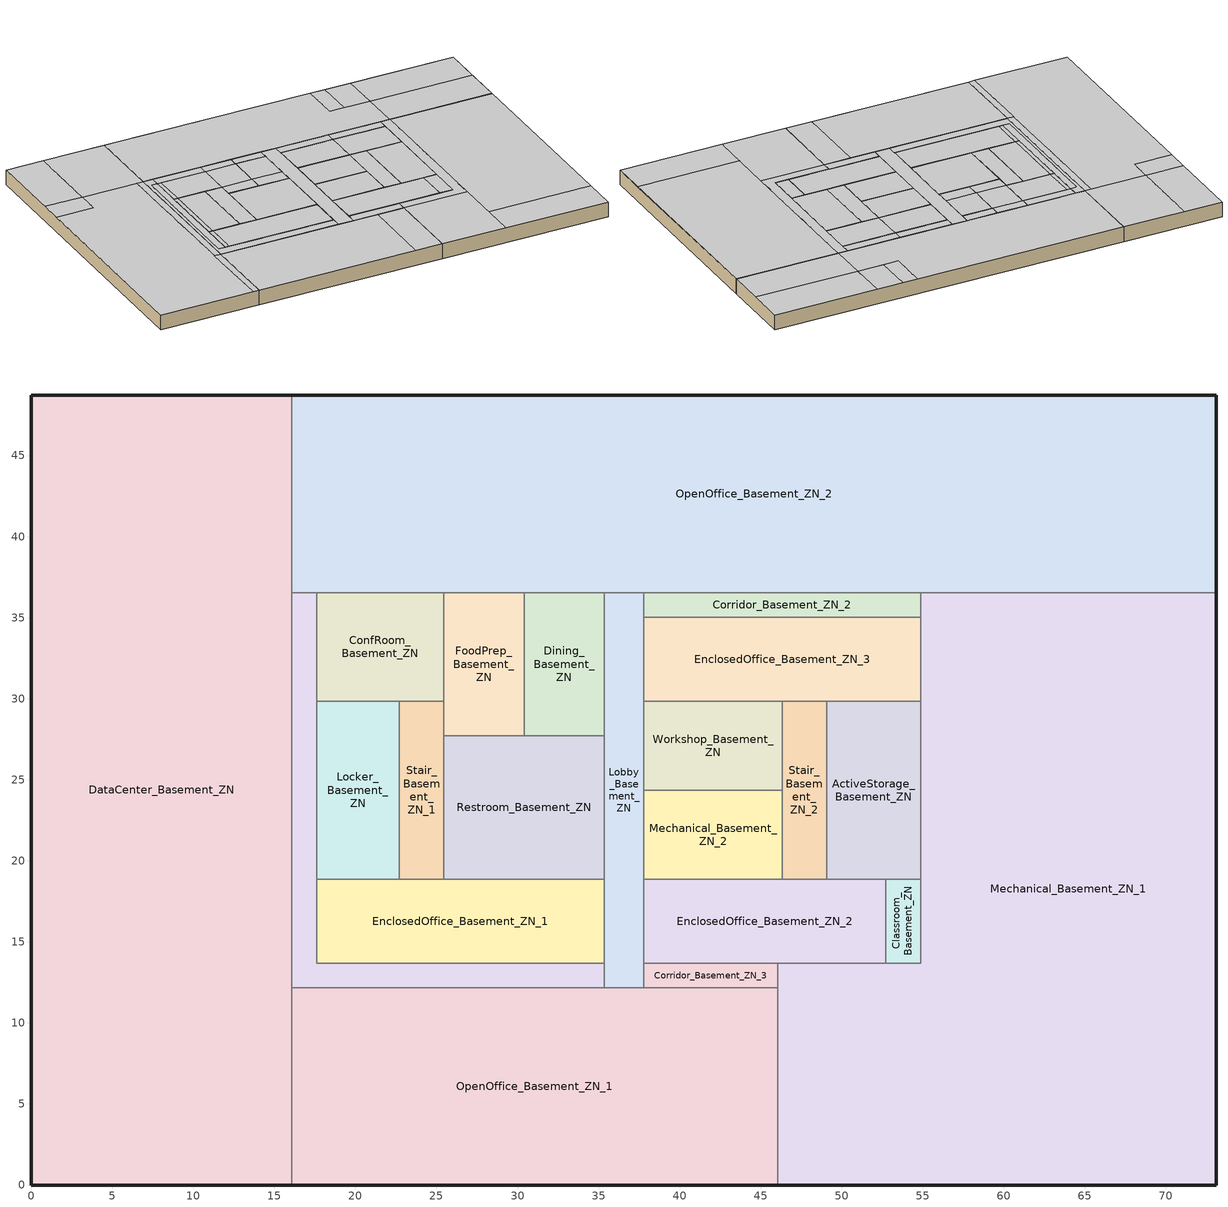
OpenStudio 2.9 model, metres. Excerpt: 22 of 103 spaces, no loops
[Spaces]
OpenOffice_Basement_ZN_1
 floor ground (Basement Floor construction): 46.04,12.16 46.04,0 16.08,0 16.08,12.16 z-2.44
 wall ground (Basement Wall construction): 16.08,0 46.04,0 z-2.44:0
 wall to DataCenter_Basement_ZN: 16.08,12.16 16.08,0 z-2.44:0
 wall to Corridor_Basement_ZN_1: 35.36,12.16 16.08,12.16 z-2.44:0
 wall to Mechanical_Basement_ZN_1: 46.04,0 46.04,12.16 z-2.44:0
 wall to Corridor_Basement_ZN_3: 46.04,12.16 37.8,12.16 z-2.44:0
 wall to Lobby_Basement_ZN: 37.8,12.16 35.36,12.16 z-2.44:0
 ceiling to Atrium_Bot_ZN: 46.04,0 46.04,12.16 41.76,12.16 41.76,0 z0
 ceiling to Lobby_Bot_ZN_1: 41.76,0 41.76,12.16 16.08,12.16 16.08,0 z0
Corridor_Basement_ZN_1
 floor ground (Basement Floor construction): 17.6,36.55 17.6,13.69 35.36,13.69 35.36,12.16 16.08,12.16 16.08,36.55 z-2.44
 wall to OpenOffice_Basement_ZN_2: 17.6,36.55 16.08,36.55 z-2.44:0
 wall to DataCenter_Basement_ZN: 16.08,36.55 16.08,12.16 z-2.44:0
 wall to Lobby_Basement_ZN: 35.36,12.16 35.36,13.69 z-2.44:0
 wall to EnclosedOffice_Basement_ZN_1: 35.36,13.69 17.6,13.69 17.6,18.87 z-2.44:0
 wall to Locker_Basement_ZN: 17.6,18.87 17.6,29.84 z-2.44:0
 wall to ConfRoom_Basement_ZN: 17.6,29.84 17.6,36.55 z-2.44:0
 ceiling to Datacenter_Bot_ZN: 17.6,13.69 17.6,35.02 16.58,35.02 16.58,13.69 z0
 ceiling to Corridor_Bot_ZN_1: 35.36,12.16 35.36,13.69 16.58,13.69 16.58,35.02 17.6,35.02 17.6,36.55 16.08,36.55 16.08,12.16 z0
EnclosedOffice_Basement_ZN_1
 floor ground (Basement Floor construction): 35.36,18.87 35.36,13.69 17.6,13.69 17.6,18.87 z-2.44
 wall to Lobby_Basement_ZN: 35.36,13.69 35.36,18.87 z-2.44:0
 wall to Restroom_Basement_ZN: 35.36,18.87 25.45,18.87 z-2.44:0
 wall to Stair_Basement_ZN_1: 25.45,18.87 22.71,18.87 z-2.44:0
 wall to Locker_Basement_ZN: 22.71,18.87 17.6,18.87 z-2.44:0
 ceiling to Datacenter_Bot_ZN: 18.29,13.69 18.29,18.87 17.6,18.87 17.6,13.69 z0
 ceiling to EnclosedOffice_Bot_ZN_1: 35.36,13.69 35.36,18.87 18.29,18.87 18.29,13.69 z0
Locker_Basement_ZN
 floor ground (Basement Floor construction): 22.71,29.84 22.71,18.87 17.6,18.87 17.6,29.84 z-2.44
 wall to Stair_Basement_ZN_1: 22.71,18.87 22.71,29.84 z-2.44:0
 wall to ConfRoom_Basement_ZN: 22.71,29.84 17.6,29.84 z-2.44:0
 ceiling to Mechanical_Bot_ZN_1: 22.71,18.87 22.71,29.84 18.29,29.84 18.29,18.87 z0
 ceiling to Datacenter_Bot_ZN: 18.29,18.87 18.29,29.84 17.6,29.84 17.6,18.87 z0
ConfRoom_Basement_ZN
 floor ground (Basement Floor construction): 25.45,36.55 25.45,29.84 17.6,29.84 17.6,36.55 z-2.44
 wall to OpenOffice_Basement_ZN_2: 25.45,36.55 17.6,36.55 z-2.44:0
 wall to FoodPrep_Basement_ZN: 25.45,29.84 25.45,36.55 z-2.44:0
 wall to Stair_Basement_ZN_1: 22.71,29.84 25.45,29.84 z-2.44:0
 ceiling to Corridor_Bot_ZN_1: 25.45,35.02 25.45,35.07 18.29,35.07 18.29,35.02 z0; 18.29,35.02 18.29,35.07 25.45,35.07 25.45,36.55 17.6,36.55 17.6,35.02 z0
 ceiling to EnclosedOffice_Bot_ZN_3: 25.45,29.84 25.45,35.02 18.29,35.02 18.29,29.84 z0
 ceiling to Datacenter_Bot_ZN: 18.29,29.84 18.29,35.02 17.6,35.02 17.6,29.84 z0
Stair_Basement_ZN_1
 floor ground (Basement Floor construction): 25.45,29.84 25.45,18.87 22.71,18.87 22.71,29.84 z-2.44
 wall to FoodPrep_Basement_ZN: 25.45,27.71 25.45,29.84 z-2.44:0
 wall to Restroom_Basement_ZN: 25.45,18.87 25.45,27.71 z-2.44:0
 ceiling to Stair_Bot_ZN_1: 25.45,18.87 25.45,29.84 22.71,29.84 22.71,18.87 z0
Restroom_Basement_ZN
 floor ground (Basement Floor construction): 35.36,27.71 35.36,18.87 25.45,18.87 25.45,27.71 z-2.44
 wall to FoodPrep_Basement_ZN: 30.4,27.71 25.45,27.71 z-2.44:0
 wall to Lobby_Basement_ZN: 35.36,18.87 35.36,27.71 z-2.44:0
 wall to Dining_Basement_ZN: 35.36,27.71 30.4,27.71 z-2.44:0
 ceiling to Restroom_Bot_ZN: 35.36,18.87 35.36,27.71 25.45,27.71 25.45,18.87 z0
FoodPrep_Basement_ZN
 floor ground (Basement Floor construction): 30.4,36.55 30.4,27.71 25.45,27.71 25.45,36.55 z-2.44
 wall to OpenOffice_Basement_ZN_2: 30.4,36.55 25.45,36.55 z-2.44:0
 wall to Dining_Basement_ZN: 30.4,27.71 30.4,36.55 z-2.44:0
 ceiling to EnclosedOffice_Bot_ZN_3: 30.4,29.84 30.4,35.02 25.45,35.02 25.45,29.84 z0
 ceiling to Corridor_Bot_ZN_1: 30.4,35.07 30.4,36.55 25.45,36.55 25.45,35.07 z0; 30.4,35.02 30.4,35.07 25.45,35.07 25.45,35.02 z0
 ceiling to Restroom_Bot_ZN: 30.4,27.71 30.4,29.84 25.45,29.84 25.45,27.71 z0
Dining_Basement_ZN
 floor ground (Basement Floor construction): 35.36,36.55 35.36,27.71 30.4,27.71 30.4,36.55 z-2.44
 wall to Lobby_Basement_ZN: 35.36,27.71 35.36,36.55 z-2.44:0
 wall to OpenOffice_Basement_ZN_2: 35.36,36.55 30.4,36.55 z-2.44:0
 ceiling to Corridor_Bot_ZN_1: 35.36,35.07 35.36,36.55 30.4,36.55 30.4,35.07 z0; 35.36,35.02 35.36,35.07 30.4,35.07 30.4,35.02 z0
 ceiling to Restroom_Bot_ZN: 35.36,27.71 35.36,29.84 30.4,29.84 30.4,27.71 z0
 ceiling to EnclosedOffice_Bot_ZN_3: 35.36,29.84 35.36,35.02 30.4,35.02 30.4,29.84 z0
Lobby_Basement_ZN
 floor ground (Basement Floor construction): 37.8,36.55 37.8,12.16 35.36,12.16 35.36,36.55 z-2.44
 wall to Corridor_Basement_ZN_2: 37.8,35.02 37.8,36.55 z-2.44:0
 wall to OpenOffice_Basement_ZN_2: 37.8,36.55 35.36,36.55 z-2.44:0
 wall to EnclosedOffice_Basement_ZN_3: 37.8,29.84 37.8,35.02 z-2.44:0
 wall to Mechanical_Basement_ZN_2: 37.8,18.87 37.8,24.35 z-2.44:0
 wall to Corridor_Basement_ZN_3: 37.8,12.16 37.8,13.69 z-2.44:0
 wall to EnclosedOffice_Basement_ZN_2: 37.8,13.69 37.8,18.87 z-2.44:0
 wall to Workshop_Basement_ZN: 37.8,24.35 37.8,29.84 z-2.44:0
 ceiling to Lobby_Bot_ZN_2: 37.8,12.16 37.8,36.55 35.36,36.55 35.36,12.16 z0
Corridor_Basement_ZN_3
 floor ground (Basement Floor construction): 46.04,13.69 46.04,12.16 37.8,12.16 37.8,13.69 z-2.44
 wall to Mechanical_Basement_ZN_1: 46.04,12.16 46.04,13.69 z-2.44:0
 wall to EnclosedOffice_Basement_ZN_2: 46.04,13.69 37.8,13.69 z-2.44:0
 ceiling to Corridor_Bot_ZN_2: 46.04,12.16 46.04,13.69 37.8,13.69 37.8,12.16 z0
EnclosedOffice_Basement_ZN_2
 floor ground (Basement Floor construction): 52.73,18.87 52.73,13.69 37.8,13.69 37.8,18.87 z-2.44
 wall to ActiveStorage_Basement_ZN: 52.73,18.87 49.07,18.87 z-2.44:0
 wall to Classroom_Basement_ZN: 52.73,13.69 52.73,18.87 z-2.44:0
 wall to Mechanical_Basement_ZN_1: 46.04,13.69 52.73,13.69 z-2.44:0
 wall to Stair_Basement_ZN_2: 49.07,18.87 46.33,18.87 z-2.44:0
 wall to Mechanical_Basement_ZN_2: 46.33,18.87 37.8,18.87 z-2.44:0
 ceiling to EnclosedOffice_Bot_ZN_2: 52.73,13.69 52.73,18.87 37.8,18.87 37.8,13.69 z0
Mechanical_Basement_ZN_2
 floor ground (Basement Floor construction): 46.33,24.35 46.33,18.87 37.8,18.87 37.8,24.35 z-2.44
 wall to Workshop_Basement_ZN: 46.33,24.35 37.8,24.35 z-2.44:0
 wall to Stair_Basement_ZN_2: 46.33,18.87 46.33,24.35 z-2.44:0
 ceiling to Mechanical_Bot_ZN_2: 46.33,18.87 46.33,24.35 37.8,24.35 37.8,18.87 z0
Classroom_Basement_ZN
 floor ground (Basement Floor construction): 54.86,18.87 54.86,13.69 52.73,13.69 52.73,18.87 z-2.44
 wall to Mechanical_Basement_ZN_1: 52.73,13.69 54.86,13.69 54.86,18.87 z-2.44:0
 wall to ActiveStorage_Basement_ZN: 54.86,18.87 52.73,18.87 z-2.44:0
 ceiling to EnclosedOffice_Bot_ZN_2: 54.86,13.69 54.86,18.87 52.73,18.87 52.73,13.69 z0
Workshop_Basement_ZN
 floor ground (Basement Floor construction): 46.33,29.84 46.33,24.35 37.8,24.35 37.8,29.84 z-2.44
 wall to EnclosedOffice_Basement_ZN_3: 46.33,29.84 37.8,29.84 z-2.44:0
 wall to Stair_Basement_ZN_2: 46.33,24.35 46.33,29.84 z-2.44:0
 ceiling to Mechanical_Bot_ZN_2: 46.33,24.35 46.33,29.84 37.8,29.84 37.8,24.35 z0
Stair_Basement_ZN_2
 floor ground (Basement Floor construction): 49.07,29.84 49.07,18.87 46.33,18.87 46.33,29.84 z-2.44
 wall to ActiveStorage_Basement_ZN: 49.07,18.87 49.07,29.84 z-2.44:0
 wall to EnclosedOffice_Basement_ZN_3: 49.07,29.84 46.33,29.84 z-2.44:0
 ceiling to Stair_Bot_ZN_2: 49.07,18.87 49.07,29.84 46.33,29.84 46.33,18.87 z0
ActiveStorage_Basement_ZN
 floor ground (Basement Floor construction): 54.86,29.84 54.86,18.87 49.07,18.87 49.07,29.84 z-2.44
 wall to EnclosedOffice_Basement_ZN_3: 54.86,29.84 49.07,29.84 z-2.44:0
 wall to Mechanical_Basement_ZN_1: 54.86,18.87 54.86,29.84 z-2.44:0
 ceiling to ActiveStorage_Bot_ZN: 54.86,18.87 54.86,29.84 49.07,29.84 49.07,18.87 z0
EnclosedOffice_Basement_ZN_3
 floor ground (Basement Floor construction): 54.86,35.02 54.86,29.84 37.8,29.84 37.8,35.02 z-2.44
 wall to Mechanical_Basement_ZN_1: 54.86,29.84 54.86,35.02 z-2.44:0
 wall to Corridor_Basement_ZN_2: 54.86,35.02 37.8,35.02 z-2.44:0
 ceiling to Dining_Bot_ZN: 46.33,29.84 46.33,35.02 37.8,35.02 37.8,29.84 z0
 ceiling to EnclosedOffice_Bot_ZN_4: 54.86,29.84 54.86,35.02 46.33,35.02 46.33,29.84 z0
Corridor_Basement_ZN_2
 floor ground (Basement Floor construction): 54.86,36.55 54.86,35.02 37.8,35.02 37.8,36.55 z-2.44
 wall to Mechanical_Basement_ZN_1: 54.86,35.02 54.86,36.55 z-2.44:0
 wall to OpenOffice_Basement_ZN_2: 54.86,36.55 37.8,36.55 z-2.44:0
 ceiling to Corridor_Bot_ZN_2: 54.86,35.02 54.86,36.55 46.33,36.55 46.33,35.02 z0
 ceiling to Dining_Bot_ZN: 46.33,35.02 46.33,36.55 37.8,36.55 37.8,35.02 z0
OpenOffice_Basement_ZN_2
 floor ground (Basement Floor construction): 73.11,48.74 73.11,36.55 16.08,36.55 16.08,48.74 z-2.44
 wall to DataCenter_Basement_ZN: 16.08,48.74 16.08,36.55 z-2.44:0
 wall ground (Basement Wall construction): 73.11,36.55 73.11,48.74 16.08,48.74 z-2.44:0
 wall to Mechanical_Basement_ZN_1: 54.86,36.55 73.11,36.55 z-2.44:0
 ceiling to OpenOffice_Bot_ZN_2: 73.11,36.55 73.11,42.64 56.39,42.64 56.39,36.55 z0
 ceiling to EnclosedOffice_Bot_ZN_6: 73.11,42.64 73.11,48.74 56.39,48.74 56.39,42.64 z0
 ceiling to OpenOffice_Bot_ZN_3: 56.39,36.55 56.39,42.64 49.77,42.64 49.77,48.74 16.08,48.74 16.08,36.55 z0
 ceiling to Classroom_Bot_ZN: 52.12,42.64 52.12,48.74 49.77,48.74 49.77,42.64 z0
 ceiling to ConfRoom_Bot_ZN_2: 56.39,42.64 56.39,48.74 52.12,48.74 52.12,42.64 z0
DataCenter_Basement_ZN
 floor ground (Basement Floor construction): 16.08,48.74 16.08,0 0,0 0,48.74 z-2.44
 wall ground (Basement Wall construction): 16.08,48.74 0,48.74 0,0 16.08,0 z-2.44:0
 ceiling to OpenOffice_Bot_ZN_3: 16.08,36.55 16.08,48.74 6.1,48.74 6.1,36.55 z0
 ceiling to EnclosedOffice_Bot_ZN_5: 6.1,36.55 6.1,48.74 0,48.74 0,36.55 z0
 ceiling to ConfRoom_Bot_ZN_1: 6.1,32.89 6.1,36.55 0,36.55 0,32.89 z0
 ceiling to OpenOffice_Bot_ZN_1: 15.06,0 15.06,36.55 6.1,36.55 6.1,32.89 0,32.89 0,0 z0
 ceiling to Lobby_Bot_ZN_1: 16.08,0 16.08,12.16 15.06,12.16 15.06,0 z0
 ceiling to Corridor_Bot_ZN_1: 16.08,12.16 16.08,36.55 15.06,36.55 15.06,12.16 z0
Mechanical_Basement_ZN_1
 floor ground (Basement Floor construction): 73.11,36.55 73.11,0 46.04,0 46.04,13.69 54.86,13.69 54.86,36.55 z-2.44
 wall ground (Basement Wall construction): 46.04,0 73.11,0 73.11,36.55 z-2.44:0
 ceiling to Atrium_Bot_ZN: 56.39,0 56.39,12.16 46.04,12.16 46.04,0 z0
 ceiling to OpenOffice_Bot_ZN_2: 73.11,5.49 73.11,36.55 56.39,36.55 56.39,5.49 z0
 ceiling to Lounge_Bot_ZN: 73.11,0 73.11,5.49 56.39,5.49 56.39,0 z0
 ceiling to Corridor_Bot_ZN_2: 56.39,12.16 56.39,36.55 54.86,36.55 54.86,13.69 46.04,13.69 46.04,12.16 z0
[Site]
Chicago Ohare Intl Ap_IL_USA: Latitude {deg}=41.98; Longitude {deg}=-87.92; Time Zone {hr}=-6; Elevation {m}=201; Terrain=City
[Building]
-LargeOfficeDetailed-ASHRAE 169-2006-5A created: 2020-03-26 09:34:21 -0700: North Axis {deg}=0; Default Construction Set=90.1-2013 - LargeOfficeDetailed - ASHRAE 169-2006-5A; Standards Number of Stories=13; Standards Number of Above Ground Stories=12; Standards Building Type=LargeOfficeDetailed
[ClimateZones]
Climate Zone Institution Name 1=ASHRAE; Climate Zone Document Name 1=ANSI/ASHRAE Standard 169; Climate Zone Document Year 1=2006; Climate Zone Value 1=5A
[Site:WaterMainsTemperature]
Calculation Method=Correlation; Annual Average Outdoor Air Temperature {C}=9.925; Maximum Difference In Monthly Average Outdoor Air Temperatures {deltaC}=28.7
[SizingPeriod:DesignDay] Barometric Pressure {Pa}=98934; Sky Clearness=0; Rain Indicator=0; Snow Indicator=0; Day of Month=21; Daylight Saving Time Indicator=0; Humidity Indicating Type=Wetbulb; Dry-Bulb Temperature Range Modifier Type=DefaultMultipliers
Name | Maximum Dry-Bulb Temperature {C} | Daily Dry-Bulb Temperature Range {deltaC} | Humidity Indicating Conditions at Maximum Dry-Bulb | Wind Speed {m/s} | Wind Direction {deg} | Month | Day Type | Solar Model Indicator | ASHRAE Taub | ASHRAE Taud
Chicago Ohare Intl Ap Ann Clg .4% Condns DB=>MWB | 33.3 | 10.5 | 23.7 | 5.2 | 230 | 7 | SummerDesignDay | ASHRAETau | 0.455 | 2.05
Chicago Ohare Intl Ap Ann Htg 99.6% Condns DB | -20 | 0 | -20 | 4.9 | 270 | 1 | WinterDesignDay | ASHRAEClearSky
[Site:GroundTemperature:BuildingSurface]
19.527, 19.502, 19.536, 19.598, 20.002, 21.64, 22.225, 22.375, 21.449, 20.121, 19.802, 19.633
[Material:NoMass] Thermal Absorptance=0.9; Solar Absorptance=0.7
Name | Roughness | Thermal Resistance {m2-K/W} | Visible Absorptance
CP02 CARPET PAD | VeryRough | 0.21648 | 0.8
Typical Insulation R-14.97 | Smooth | 2.63723 | 0.7
Typical Carpet Pad | Smooth | 0.21648 | 0.8
Typical Insulation R-8.72 | Smooth | 1.53614 | 0.7
Typical Insulation R-30.13 | Smooth | 5.30668 | 0.7
Typical Insulation R-1.15 | Smooth | 0.202509 | 0.7
Typical Insulation R-1.15 1 | Smooth | 0.202527 | 0.7
[Material]
Name | Roughness | Thickness {m} | Conductivity {W/m-K} | Density {kg/m3} | Specific Heat {J/kg-K} | Thermal Absorptance | Solar Absorptance | Visible Absorptance
100mm Normalweight concrete floor | MediumSmooth | 0.1016 | 2.31 | 2322 | 832
G01 13mm gypsum board | Smooth | 0.0127 | 0.16 | 800 | 1090 | 0.9 | 0.7 | 0.5
M10 200mm concrete block basement wall | MediumRough | 0.2032 | 1.326 | 1842 | 912
4 in. Normalweight Concrete Floor | MediumRough | 0.1016 | 2.31 | 2322 | 832 | 0.9 | 0.7 | 0.7
1IN Stucco | Smooth | 0.0253 | 0.6918 | 1858 | 837 | 0.9 | 0.7 | 0.92
8IN CONCRETE HW RefBldg | Rough | 0.2032 | 1.311 | 2240 | 836.8 | 0.9 | 0.7 | 0.7
1/2IN Gypsum | Smooth | 0.0127 | 0.16 | 784.9 | 830 | 0.9 | 0.4 | 0.4
Roof Membrane | VeryRough | 0.0095 | 0.16 | 1121.29 | 1460 | 0.9 | 0.7 | 0.7
Metal Roof Surface; F08 Metal surface | Smooth | 0.0008 | 45.28 | 7824 | 500 | 0.9 | 0.7 | 0.7
8 in. Normalweight Concrete Floor | MediumRough | 0.2032 | 2.31 | 2322 | 832 | 0.9 | 0.7 | 0.7
8 in. Concrete Block Basement Wall | MediumRough | 0.2032 | 1.326 | 1842 | 912 | 0.9 | 0.7 | 0.7
G05 25mm wood | MediumSmooth | 0.0254 | 0.15 | 608 | 1630 | 0.9 | 0.5 | 0.5
Std Wood 6inch | MediumSmooth | 0.15 | 0.12 | 540 | 1210 | 0.9 | 0.7 | 0.7
[Construction]
Basement Wall construction: M10 200mm concrete block basement wall
Basement Floor construction: M10 200mm concrete block basement wall, CP02 CARPET PAD
Typical Insulated Exterior Mass Floor R-17.54: Typical Insulation R-14.97, 4 in. Normalweight Concrete Floor, Typical Carpet Pad
Typical Insulated Exterior Mass Wall R-11.11: 1IN Stucco, 8IN CONCRETE HW RefBldg, Typical Insulation R-8.72, 1/2IN Gypsum
Typical IEAD Roof R-31.25: Roof Membrane, Typical Insulation R-30.13, Metal Roof Surface
Typical Interior Floor: 100mm Normalweight concrete floor, CP02 CARPET PAD
Typical Interior Wall: G01 13mm gypsum board, G01 13mm gypsum board
Typical Interior Ceiling: CP02 CARPET PAD, 100mm Normalweight concrete floor
Typical Insulated Carpeted 8in Slab Floor: 8 in. Normalweight Concrete Floor, Typical Carpet Pad
Typical Insulated Basement Mass Wall: 8 in. Concrete Block Basement Wall
U 0.48 SHGC 0.40 Dbl Ref-D Clr 6mm/13mm: REF D CLEAR 6MM, AIR 13MM, CLEAR 6MM
Typical Insulated Metal Door R-2.0: F08 Metal surface, Typical Insulation R-1.15
U 0.44 SHGC 0.26 Dbl Ref-B-H Clr 6mm/13mm Air: REF B CLEAR HI 6MM, AIR 13MM, CLEAR 6MM
Typical Overhead Door R-2.0: Typical Insulation R-1.15 1
Window_U_0.50_SHGC_0.40_Skylight_Frame_Width_0.430_in: Glass_2052_LayerAvg, Gap_1_W_0_0038, Glass_2027F_LayerAvg
Typical Interior Window: Clear 3mm
Typical Interior Door; Typical Interior Partition: G05 25mm wood
InteriorFurnishings: Std Wood 6inch
[DefaultConstructionSet]
90.1-2013 - LargeOfficeDetailed - ASHRAE 169-2006-5A: Default Exterior Surface Constructions=Default Surface Constructions 1; Default Interior Surface Constructions=Default Surface Constructions 2; Default Ground Contact Surface Constructions=Default Surface Constructions 3; Default Exterior SubSurface Constructions=Default Sub Surface Constructions 1; Default Interior SubSurface Constructions=Default Sub Surface Constructions 2; Interior Partition Construction=Typical Interior Partition
[DefaultSurfaceConstructions]
Name | Floor Construction | Wall Construction | Roof Ceiling Construction
Default Surface Constructions 1 | Typical Insulated Exterior Mass Floor R-17.54 | Typical Insulated Exterior Mass Wall R-11.11 | Typical IEAD Roof R-31.25
Default Surface Constructions 2 | Typical Interior Floor | Typical Interior Wall | Typical Interior Ceiling
Default Surface Constructions 3 | Typical Insulated Carpeted 8in Slab Floor | Typical Insulated Basement Mass Wall
[DefaultSubSurfaceConstructions]
Name | Fixed Window Construction | Operable Window Construction | Door Construction | Glass Door Construction | Overhead Door Construction | Skylight Construction | Tubular Daylight Dome Construction | Tubular Daylight Diffuser Construction
Default Sub Surface Constructions 1 | U 0.48 SHGC 0.40 Dbl Ref-D Clr 6mm/13mm | U 0.48 SHGC 0.40 Dbl Ref-D Clr 6mm/13mm | Typical Insulated Metal Door R-2.0 | U 0.44 SHGC 0.26 Dbl Ref-B-H Clr 6mm/13mm Air | Typical Overhead Door R-2.0 | Window_U_0.50_SHGC_0.40_Skylight_Frame_Width_0.430_in | Typical Interior Window | Typical Interior Window
Default Sub Surface Constructions 2 | Typical Interior Window | Typical Interior Window | Typical Interior Door
[WindowMaterial:Glazing] Optical Data Type=SpectralAverage; Infrared Transmittance at Normal Incidence=0; Dirt Correction Factor for Solar and Visible Transmittance=1; Solar Diffusing=No
Name | Thickness {m} | Solar Transmittance at Normal Incidence | Front Side Solar Reflectance at Normal Incidence | Back Side Solar Reflectance at Normal Incidence | Visible Transmittance at Normal Incidence | Front Side Visible Reflectance at Normal Incidence | Back Side Visible Reflectance at Normal Incidence | Front Side Infrared Hemispherical Emissivity | Back Side Infrared Hemispherical Emissivity | Conductivity {W/m-K}
REF D CLEAR 6MM | 0.006 | 0.429 | 0.308 | 0.379 | 0.334 | 0.453 | 0.505 | 0.84 | 0.82 | 0.9
CLEAR 6MM | 0.006 | 0.775 | 0.071 | 0.071 | 0.881 | 0.08 | 0.08 | 0.84 | 0.84 | 0.9
REF B CLEAR HI 6MM | 0.006 | 0.24 | 0.16 | 0.32 | 0.3 | 0.16 | 0.29 | 0.84 | 0.6 | 0.9
Glass_2052_LayerAvg | 0.00837 | 0.507767 | 0.054228 | 0.0544931 | 0.586833 | 0.05805 | 0.058397 | 0.84 | 0.84 | 1
Glass_2027F_LayerAvg | 0.004 | 0.369744 | 0.470069 | 0.340935 | 0.765222 | 0.0546 | 0.073741 | 0.03675 | 0.84 | 1
Clear 3mm | 0.003 | 0.837 | 0.075 | 0.075 | 0.898 | 0.081 | 0.081 | 0.84 | 0.84 | 0.9
[WindowMaterial:Gas] Gas Type=Air
Name | Thickness {m}
AIR 13MM | 0.0127
Gap_1_W_0_0038 | 0.0038
[Space] Building Story=Basement Story 0
Name | Space Type | Thermal Zone
OpenOffice_Basement_ZN_1 | OpenOffice | OpenOffice_Basement_ZN_1 ZN
Corridor_Basement_ZN_1 | Corridor | Corridor_Basement_ZN_1 ZN
EnclosedOffice_Basement_ZN_1 | ClosedOffice | EnclosedOffice_Basement_ZN_1 ZN
Locker_Basement_ZN | BreakRoom | Locker_Basement_ZN ZN
ConfRoom_Basement_ZN | Conference | ConfRoom_Basement_ZN ZN
Stair_Basement_ZN_1 | Stair | Stair_Basement_ZN_1 ZN
Restroom_Basement_ZN | Restroom | Restroom_Basement_ZN ZN
FoodPrep_Basement_ZN | BreakRoom | FoodPrep_Basement_ZN ZN
Dining_Basement_ZN | Dining | Dining_Basement_ZN ZN
Lobby_Basement_ZN | Lobby | Lobby_Basement_ZN ZN
Corridor_Basement_ZN_3 | Corridor | Corridor_Basement_ZN_3 ZN
EnclosedOffice_Basement_ZN_2 | ClosedOffice | EnclosedOffice_Basement_ZN_2 ZN
Mechanical_Basement_ZN_2 | Elec/MechRoom | Mechanical_Basement_ZN_2 ZN
Classroom_Basement_ZN | Classroom | Classroom_Basement_ZN ZN
Workshop_Basement_ZN | BreakRoom | Workshop_Basement_ZN ZN
Stair_Basement_ZN_2 | Stair | Stair_Basement_ZN_2 ZN
ActiveStorage_Basement_ZN | Storage | ActiveStorage_Basement_ZN ZN
EnclosedOffice_Basement_ZN_3 | ClosedOffice | EnclosedOffice_Basement_ZN_3 ZN
Corridor_Basement_ZN_2 | Corridor | Corridor_Basement_ZN_2 ZN
OpenOffice_Basement_ZN_2 | OpenOffice | OpenOffice_Basement_ZN_2 ZN
DataCenter_Basement_ZN | OfficeLarge Main Data Center | DataCenter_Basement_ZN ZN
Mechanical_Basement_ZN_1 | Elec/MechRoom | Mechanical_Basement_ZN_1 ZN
[SpaceType] Standards Building Type=Office
Name | Default Schedule Set | Design Specification Outdoor Air Object | Standards Space Type
OpenOffice | OpenOffice Schedule Set | OpenOffice Ventilation | OpenOffice
ClosedOffice | ClosedOffice Schedule Set | ClosedOffice Ventilation | ClosedOffice
Elec/MechRoom | Elec/MechRoom Schedule Set | Elec/MechRoom Ventilation | Elec/MechRoom
Corridor | Corridor Schedule Set | Corridor Ventilation | Corridor
Restroom | Restroom Schedule Set | Restroom Ventilation | Restroom
Lobby | Lobby Schedule Set | Lobby Ventilation | Lobby
Stair | Stair Schedule Set | Stair Ventilation | Stair
Dining | Dining Schedule Set | Dining Ventilation | Dining
Conference | Conference Schedule Set | Conference Ventilation | Conference
Storage | Storage Schedule Set | Storage Ventilation | Storage
Classroom | Classroom Schedule Set | Classroom Ventilation | Classroom
BreakRoom | BreakRoom Schedule Set | BreakRoom Ventilation | BreakRoom
OfficeLarge Main Data Center | OfficeLarge Main Data Center Schedule Set | OfficeLarge Main Data Center Ventilation | OfficeLarge Main Data Center
[BuildingStory]
Basement Story 0: Nominal Z Coordinate {m}=-2.439
[People:Definition] Number of People Calculation Method=People/Area; Fraction Radiant=0.3
Name | People per Space Floor Area {person/m2}
BreakRoom People Definition; Conference People Definition | 0.538196
Classroom People Definition | 0.376737
ClosedOffice People Definition | 0.0511286
Corridor People Definition | 0.0107639
Dining People Definition; Lobby People Definition; Restroom People Definition | 0.107639
OpenOffice People Definition | 0.0565105
[People] Work Efficiency Schedule=Work Efficiency Schedule; Clothing Insulation Schedule=Clothing Schedule; Air Velocity Schedule=Air Velocity Schedule; Multiplier=1
Name | People Definition | Space or SpaceType
BreakRoom People | BreakRoom People Definition | BreakRoom
Classroom People | Classroom People Definition | Classroom
ClosedOffice People | ClosedOffice People Definition | ClosedOffice
Conference People | Conference People Definition | Conference
Corridor People | Corridor People Definition | Corridor
Dining People | Dining People Definition | Dining
Lobby People | Lobby People Definition | Lobby
OpenOffice People | OpenOffice People Definition | OpenOffice
Restroom People | Restroom People Definition | Restroom
[Lights:Definition] Design Level Calculation Method=Watts/Area; Fraction Visible=0.2
Name | Watts per Space Floor Area {W/m2} | Fraction Radiant | Return Air Fraction
BreakRoom Lights Definition | 7.85765 | 0.4 | 0.4
Classroom Lights Definition | 13.3472 | 0.4 | 0.4
ClosedOffice Lights Definition | 11.9479 | 0.4 | 0.4
Conference Lights Definition | 13.2396 | 0.4 | 0.4
Corridor Lights Definition | 7.10418 | 0.4 | 0.4
Dining Lights Definition | 6.99654 | 0.4 | 0.4
Elec/MechRoom Lights Definition | 10.2257 | 0.4 | 0.4
Lobby Lights Definition | 9.68752 | 0.4 | 0.4
OfficeLarge Main Data Center Lights Definition | 8.82641 | 0.7 | 0
OpenOffice Lights Definition; Restroom Lights Definition | 10.5486 | 0.4 | 0.4
Stair Lights Definition | 7.4271 | 0.4 | 0.4
Storage Lights Definition | 6.78126 | 0.4 | 0.4
[Lights] Fraction Replaceable=1
Name | Lights Definition | Space or SpaceType
BreakRoom Lights | BreakRoom Lights Definition | BreakRoom
Classroom Lights | Classroom Lights Definition | Classroom
ClosedOffice Lights | ClosedOffice Lights Definition | ClosedOffice
Conference Lights | Conference Lights Definition | Conference
Corridor Lights | Corridor Lights Definition | Corridor
Dining Lights | Dining Lights Definition | Dining
Elec/MechRoom Lights | Elec/MechRoom Lights Definition | Elec/MechRoom
Lobby Lights | Lobby Lights Definition | Lobby
OfficeLarge Main Data Center Lights | OfficeLarge Main Data Center Lights Definition | OfficeLarge Main Data Center
OpenOffice Lights | OpenOffice Lights Definition | OpenOffice
Restroom Lights | Restroom Lights Definition | Restroom
Stair Lights | Stair Lights Definition | Stair
Storage Lights | Storage Lights Definition | Storage
[ElectricEquipment:Definition] Design Level Calculation Method=Watts/Area; Fraction Latent=0; Fraction Radiant=0.5; Fraction Lost=0
Name | Watts per Space Floor Area {W/m2}
BreakRoom Elec Equip Definition | 48.007
Classroom Elec Equip Definition | 9.99967
ClosedOffice Elec Equip Definition | 6.8889
Conference Elec Equip Definition | 3.98265
Corridor Elec Equip Definition | 1.72223
Dining Elec Equip Definition | 10.7639
Elec/MechRoom Elec Equip Definition | 2.90626
Lobby Elec Equip Definition; Restroom Elec Equip Definition | 0.753474
OfficeLarge Main Data Center Elec Equip Definition | 484.376
OpenOffice Elec Equip Definition | 7.64238
[ElectricEquipment]
Name | Electric Equipment Definition | Space or SpaceType
BreakRoom Elec Equip | BreakRoom Elec Equip Definition | BreakRoom
Classroom Elec Equip | Classroom Elec Equip Definition | Classroom
ClosedOffice Elec Equip | ClosedOffice Elec Equip Definition | ClosedOffice
Conference Elec Equip | Conference Elec Equip Definition | Conference
Corridor Elec Equip | Corridor Elec Equip Definition | Corridor
Dining Elec Equip | Dining Elec Equip Definition | Dining
Elec/MechRoom Elec Equip | Elec/MechRoom Elec Equip Definition | Elec/MechRoom
Lobby Elec Equip | Lobby Elec Equip Definition | Lobby
OfficeLarge Main Data Center Elec Equip | OfficeLarge Main Data Center Elec Equip Definition | OfficeLarge Main Data Center
OpenOffice Elec Equip | OpenOffice Elec Equip Definition | OpenOffice
Restroom Elec Equip | Restroom Elec Equip Definition | Restroom
[DesignSpecification:OutdoorAir]
Name | Outdoor Air Method | Outdoor Air Flow per Person {m3/s-person} | Outdoor Air Flow per Floor Area {m3/s-m2} | Outdoor Air Flow Air Changes per Hour {1/hr}
BreakRoom Ventilation; ClosedOffice Ventilation; Conference Ventilation; Dining Ventilation; Lobby Ventilation; OpenOffice Ventilation | Sum | 0.00235974 | 0.0003048
Classroom Ventilation | Sum | 0.00471947 | 0.0006096
Corridor Ventilation; Restroom Ventilation; Stair Ventilation | Sum |  | 0.0003048
Elec/MechRoom Ventilation; Storage Ventilation | Sum |  | 0.0006096
OfficeLarge Main Data Center Ventilation |  | 0 | 0 | 0
[DefaultScheduleSet] Lighting Schedule=OfficeLarge BLDG_LIGHT_SCH_2013
Name | Number of People Schedule | People Activity Level Schedule | Electric Equipment Schedule | Infiltration Schedule
BreakRoom Schedule Set; Classroom Schedule Set; ClosedOffice Schedule Set; Conference Schedule Set; Corridor Schedule Set; Dining Schedule Set; Elec/MechRoom Schedule Set; Lobby Schedule Set; OpenOffice Schedule Set; Restroom Schedule Set; Stair Schedule Set; Storage Schedule Set | OfficeLarge BLDG_OCC_SCH | OfficeMedium ACTIVITY_SCH | OfficeLarge BLDG_EQUIP_SCH | OfficeLarge INFIL_SCH_PNNL
OfficeLarge Main Data Center Schedule Set |  |  | DataCenter_EQUIP_SCH
[ThermostatSetpoint:DualSetpoint]
Name | Heating Setpoint Temperature Schedule | Cooling Setpoint Temperature Schedule
Storage Thermostat 1; Classroom Thermostat 1; Conference Thermostat 1; Corridor Thermostat 1; Corridor Thermostat 2; Corridor Thermostat 3; Dining Thermostat 1; ClosedOffice Thermostat 1; ClosedOffice Thermostat 2; ClosedOffice Thermostat 3; BreakRoom Thermostat 1; Lobby Thermostat 2; BreakRoom Thermostat 2; Elec/MechRoom Thermostat 1; Elec/MechRoom Thermostat 2; OpenOffice Thermostat 1; OpenOffice Thermostat 2; Restroom Thermostat 1; Stair Thermostat 1; Stair Thermostat 2; BreakRoom Thermostat 4 | OfficeLarge HTGSETP_SCH_YES_OPTIMUM | OfficeLarge CLGSETP_SCH_NO_SETBACK
OfficeLarge Main Data Center Thermostat 1 | OfficeLarge HTGSETP_DC_SCH | OfficeLarge CLGSETP_DC_SCH
[ThermalZone] Use Ideal Air Loads=No
Name | Thermostat
ActiveStorage_Basement_ZN ZN | Storage Thermostat 1
Classroom_Basement_ZN ZN | Classroom Thermostat 1
ConfRoom_Basement_ZN ZN | Conference Thermostat 1
Corridor_Basement_ZN_1 ZN | Corridor Thermostat 1
Corridor_Basement_ZN_2 ZN | Corridor Thermostat 2
Corridor_Basement_ZN_3 ZN | Corridor Thermostat 3
DataCenter_Basement_ZN ZN | OfficeLarge Main Data Center Thermostat 1
Dining_Basement_ZN ZN | Dining Thermostat 1
EnclosedOffice_Basement_ZN_1 ZN | ClosedOffice Thermostat 1
EnclosedOffice_Basement_ZN_2 ZN | ClosedOffice Thermostat 2
EnclosedOffice_Basement_ZN_3 ZN | ClosedOffice Thermostat 3
FoodPrep_Basement_ZN ZN | BreakRoom Thermostat 1
Lobby_Basement_ZN ZN | Lobby Thermostat 2
Locker_Basement_ZN ZN | BreakRoom Thermostat 2
Mechanical_Basement_ZN_1 ZN | Elec/MechRoom Thermostat 1
Mechanical_Basement_ZN_2 ZN | Elec/MechRoom Thermostat 2
OpenOffice_Basement_ZN_1 ZN | OpenOffice Thermostat 1
OpenOffice_Basement_ZN_2 ZN | OpenOffice Thermostat 2
Restroom_Basement_ZN ZN | Restroom Thermostat 1
Stair_Basement_ZN_1 ZN | Stair Thermostat 1
Stair_Basement_ZN_2 ZN | Stair Thermostat 2
Workshop_Basement_ZN ZN | BreakRoom Thermostat 4
[Sizing:Zone] Zone Cooling Design Supply Air Temperature Input Method=SupplyAirTemperature; Zone Cooling Design Supply Air Temperature {C}=14; Zone Cooling Design Supply Air Temperature Difference {deltaC}=11.11; Zone Heating Design Supply Air Temperature Input Method=SupplyAirTemperature; Zone Heating Design Supply Air Temperature {C}=40; Zone Heating Design Supply Air Temperature Difference {deltaC}=11.11; Zone Cooling Design Supply Air Humidity Ratio {kg-H2O/kg-air}=0.0085; Zone Heating Design Supply Air Humidity Ratio {kg-H2O/kg-air}=0.008; Cooling Design Air Flow Method=DesignDay; Heating Design Air Flow Method=DesignDay; Account for Dedicated Outdoor Air System=No; Dedicated Outdoor Air System Control Strategy=NeutralSupplyAir; Dedicated Outdoor Air Low Setpoint Temperature for Design {C}=autosize; Dedicated Outdoor Air High Setpoint Temperature for Design {C}=autosize
GroundFloor_Plenum ZN; MidFloor_Plenum ZN; TopFloor_Plenum ZN
[AvailabilityManager:NightCycle] Applicability Schedule=Always On Discrete; Control Type=CycleOnAny; Thermostat Tolerance {deltaC}=1
Name | Cycling Run Time {s}
Availability Manager Night Cycle 1; Availability Manager Night Cycle 2; Availability Manager Night Cycle 3 | 1800
Availability Manager Night Cycle 4; Availability Manager Night Cycle 5; Availability Manager Night Cycle 6; Availability Manager Night Cycle 7; Availability Manager Night Cycle 8 | 3600
[AirLoopHVAC:ReturnPlenum]
Name | ThermalZone
Air Loop HVAC Return Plenum 1 | GroundFloor_Plenum ZN
Air Loop HVAC Return Plenum 2 | MidFloor_Plenum ZN
Air Loop HVAC Return Plenum 3 | TopFloor_Plenum ZN
[InternalMass:Definition]
Internal Mass Definition 1: Construction=InteriorFurnishings; Design Level Calculation Method=SurfaceArea/Area; Surface Area per Space Floor Area=2
[InternalMass] Internal Mass Definition=Internal Mass Definition 1; Multiplier=1
Name | Space or SpaceType
Dining_Basement_ZN Mass | Dining_Basement_ZN
FoodPrep_Basement_ZN Mass | FoodPrep_Basement_ZN
OpenOffice_Basement_ZN_1 Mass | OpenOffice_Basement_ZN_1
Locker_Basement_ZN Mass | Locker_Basement_ZN
Corridor_Basement_ZN_1 Mass | Corridor_Basement_ZN_1
EnclosedOffice_Basement_ZN_1 Mass | EnclosedOffice_Basement_ZN_1
ConfRoom_Basement_ZN Mass | ConfRoom_Basement_ZN
Stair_Basement_ZN_1 Mass | Stair_Basement_ZN_1
Restroom_Basement_ZN Mass | Restroom_Basement_ZN
Lobby_Basement_ZN Mass | Lobby_Basement_ZN
Mechanical_Basement_ZN_2 Mass | Mechanical_Basement_ZN_2
Corridor_Basement_ZN_3 Mass | Corridor_Basement_ZN_3
EnclosedOffice_Basement_ZN_2 Mass | EnclosedOffice_Basement_ZN_2
Classroom_Basement_ZN Mass | Classroom_Basement_ZN
Workshop_Basement_ZN Mass | Workshop_Basement_ZN
Stair_Basement_ZN_2 Mass | Stair_Basement_ZN_2
OpenOffice_Basement_ZN_2 Mass | OpenOffice_Basement_ZN_2
ActiveStorage_Basement_ZN Mass | ActiveStorage_Basement_ZN
EnclosedOffice_Basement_ZN_3 Mass | EnclosedOffice_Basement_ZN_3
Corridor_Basement_ZN_2 Mass | Corridor_Basement_ZN_2
DataCenter_Basement_ZN Mass | DataCenter_Basement_ZN
Mechanical_Basement_ZN_1 Mass | Mechanical_Basement_ZN_1
[Exterior:Lights:Definition]
Name | Design Level {W}
Occ Sensing Exterior Lights Def | 43305.1
NonDimming Exterior Lights Def | 12979.2
[Exterior:Lights] Control Option=AstronomicalClock
Name | Exterior Lights Definition | Schedule
Occ Sensing Exterior Lights Def | Occ Sensing Exterior Lights Def | OfficeLarge Exterior_lighting_schedule_b
NonDimming Exterior Lights Def | NonDimming Exterior Lights Def | OfficeLarge Exterior_lighting_schedule_a
[Exterior:FuelEquipment:Definition]
Name | Design Level {W}
Fuel equipment 1 Def | 244444
Fuel equipment 2 Def | 1270.8
[Exterior:FuelEquipment] Fuel Use Type=Electricity
Name | Exterior Fuel Equipment Definition | Schedule
Fuel equipment 1 | Fuel equipment 1 Def | Large Office BLDG ELEVATORS
Fuel equipment 2 | Fuel equipment 2 Def | OfficeLarge ELEV_LIGHT_FAN_SCH_ADD_DF
[Schedule:Constant]
Always On Discrete: Value=1
[Schedule:Ruleset]
Name | Default Day Schedule | Summer Design Day Schedule | Winter Design Day Schedule
Clothing Schedule | Clothing Schedule Default Winter Clothes
Air Velocity Schedule | Air Velocity Schedule Default
Work Efficiency Schedule | Work Efficiency Schedule Default
OfficeLarge BLDG_OCC_SCH | OfficeLarge BLDG_OCC_SCH Default | OfficeLarge BLDG_OCC_SCH Summer Design Day | OfficeLarge BLDG_OCC_SCH Winter Design Day
OfficeMedium ACTIVITY_SCH | OfficeMedium ACTIVITY_SCH Default | OfficeMedium ACTIVITY_SCH Summer Design Day | OfficeMedium ACTIVITY_SCH Winter Design Day
OfficeLarge BLDG_LIGHT_SCH_2013 | OfficeLarge BLDG_LIGHT_SCH_2013 Default | OfficeLarge BLDG_LIGHT_SCH_2013 Summer Design Day | OfficeLarge BLDG_LIGHT_SCH_2013 Winter Design Day
OfficeLarge BLDG_EQUIP_SCH | OfficeLarge BLDG_EQUIP_SCH Default | OfficeLarge BLDG_EQUIP_SCH Summer Design Day | OfficeLarge BLDG_EQUIP_SCH Winter Design Day
OfficeLarge INFIL_SCH_PNNL | OfficeLarge INFIL_SCH_PNNL Default | OfficeLarge INFIL_SCH_PNNL Summer Design Day | OfficeLarge INFIL_SCH_PNNL Winter Design Day
OfficeLarge HTGSETP_SCH_YES_OPTIMUM | OfficeLarge HTGSETP_SCH_YES_OPTIMUM Default | OfficeLarge HTGSETP_SCH_YES_OPTIMUM Summer Design Day | OfficeLarge HTGSETP_SCH_YES_OPTIMUM Winter Design Day
OfficeLarge CLGSETP_SCH_NO_SETBACK | OfficeLarge CLGSETP_SCH_NO_SETBACK Default | OfficeLarge CLGSETP_SCH_NO_SETBACK Summer Design Day | OfficeLarge CLGSETP_SCH_NO_SETBACK Winter Design Day
DataCenter_EQUIP_SCH | Schedule Day 15 | DataCenter_EQUIP_SCH Summer Design Day 11 | DataCenter_EQUIP_SCH Winter Design Day 11
OfficeLarge HTGSETP_DC_SCH | OfficeLarge HTGSETP_DC_SCH Default | OfficeLarge HTGSETP_DC_SCH Summer Design Day | OfficeLarge HTGSETP_DC_SCH Winter Design Day
OfficeLarge CLGSETP_DC_SCH | OfficeLarge CLGSETP_DC_SCH Default | OfficeLarge CLGSETP_DC_SCH Summer Design Day | OfficeLarge CLGSETP_DC_SCH Winter Design Day
OfficeLarge Exterior_lighting_schedule_b | OfficeLarge Exterior_lighting_schedule_b Default | OfficeLarge Exterior_lighting_schedule_b Summer Design Day | OfficeLarge Exterior_lighting_schedule_b Winter Design Day
OfficeLarge Exterior_lighting_schedule_a | OfficeLarge Exterior_lighting_schedule_a Default | OfficeLarge Exterior_lighting_schedule_a Summer Design Day | OfficeLarge Exterior_lighting_schedule_a Winter Design Day
Large Office BLDG ELEVATORS | Large Office BLDG ELEVATORS Default | Large Office BLDG ELEVATORS Summer Design Day | Large Office BLDG ELEVATORS Winter Design Day
OfficeLarge ELEV_LIGHT_FAN_SCH_ADD_DF | OfficeLarge ELEV_LIGHT_FAN_SCH_ADD_DF Default | OfficeLarge ELEV_LIGHT_FAN_SCH_ADD_DF Summer Design Day | OfficeLarge ELEV_LIGHT_FAN_SCH_ADD_DF Winter Design Day
[Schedule:Day]
Clothing Schedule Default Winter Clothes; OfficeLarge BLDG_LIGHT_SCH_2013 Summer Design Day; OfficeLarge BLDG_EQUIP_SCH Summer Design Day; OfficeLarge INFIL_SCH_PNNL Default; DataCenter_EQUIP_SCH Summer Design Day 11; DataCenter_EQUIP_SCH Wknd|Wkdy|Hol Day 3; DataCenter_EQUIP_SCH Wknd|Wkdy|Hol Day 7; DataCenter_EQUIP_SCH Wknd|Wkdy|Hol Day 11: 24, 0, 1
Clothing Schedule Summer Clothes; DataCenter_EQUIP_SCH Wknd|Wkdy|Hol Day 1; DataCenter_EQUIP_SCH Wknd|Wkdy|Hol Day 5; DataCenter_EQUIP_SCH Wknd|Wkdy|Hol Day 9; OfficeLarge ELEV_LIGHT_FAN_SCH_ADD_DF Summer Design Day: 24, 0, 0.5
Air Velocity Schedule Default: 24, 0, 0.2
Work Efficiency Schedule Default; OfficeLarge BLDG_OCC_SCH Winter Design Day; OfficeLarge BLDG_LIGHT_SCH_2013 Winter Design Day; OfficeLarge BLDG_EQUIP_SCH Winter Design Day; Schedule Day 15: 24, 0, 0
OfficeLarge BLDG_OCC_SCH Default: 6, 0, 0, 18, 0, 0.05, 24, 0, 0
OfficeLarge BLDG_OCC_SCH Sat Day: 6, 0, 0, 8, 0, 0.1, 12, 0, 0.3, 17, 0, 0.1, 19, 0, 0.05, 24, 0, 0
OfficeLarge BLDG_OCC_SCH Summer Design Day: 6, 0, 0, 22, 0, 1, 24, 0, 0.05
OfficeLarge BLDG_OCC_SCH Wkdy Day: 6, 0, 0, 7, 0, 0.1, 8, 0, 0.2, 12, 0, 0.95, 13, 0, 0.5, 17, 0, 0.95, 18, 0, 0.3, 22, 0, 0.1, 24, 0, 0.05
OfficeMedium ACTIVITY_SCH Default; OfficeMedium ACTIVITY_SCH Winter Design Day; OfficeMedium ACTIVITY_SCH Summer Design Day: 24, 0, 120
OfficeLarge BLDG_LIGHT_SCH_2013 Default: 5, 0, 0.05, 18, 0, 0.0452801, 24, 0, 0.05
OfficeLarge BLDG_LIGHT_SCH_2013 Sat Day: 6, 0, 0.05, 8, 0, 0.0905601, 12, 0, 0.27168, 17, 0, 0.13584, 19, 0, 0.0452801, 24, 0, 0.05
OfficeLarge BLDG_LIGHT_SCH_2013 Wkdy Day: 5, 0, 0.05, 6, 0, 0.1, 7, 0, 0.0905601, 8, 0, 0.27168, 17, 0, 0.815041, 18, 0, 0.452801, 20, 0, 0.27168, 22, 0, 0.18112, 23, 0, 0.0905601, 24, 0, 0.0452801
OfficeLarge BLDG_EQUIP_SCH Default: 24, 0, 0.3
OfficeLarge BLDG_EQUIP_SCH Sat Day: 6, 0, 0.3, 8, 0, 0.4, 12, 0, 0.5, 17, 0, 0.35, 24, 0, 0.3
OfficeLarge BLDG_EQUIP_SCH Wkdy Day: 8, 0, 0.4, 12, 0, 0.9, 13, 0, 0.8, 17, 0, 0.9, 18, 0, 0.5, 24, 0, 0.4
OfficeLarge INFIL_SCH_PNNL Summer Design Day; OfficeLarge INFIL_SCH_PNNL SmrDsn|Wkdy Day: 6, 0, 1, 22, 0, 0.25, 24, 0, 1
OfficeLarge INFIL_SCH_PNNL Winter Design Day; OfficeLarge INFIL_SCH_PNNL WntrDsn|Sat Day: 6, 0, 1, 18, 0, 0.25, 24, 0, 1
OfficeLarge HTGSETP_SCH_YES_OPTIMUM Default; OfficeLarge HTGSETP_SCH_YES_OPTIMUM Summer Design Day: 24, 0, 15.6
OfficeLarge HTGSETP_SCH_YES_OPTIMUM Sat Day: 4, 0, 15.6, 5, 0, 17.8, 6, 0, 20, 17, 0, 21, 24, 0, 15.6
OfficeLarge HTGSETP_SCH_YES_OPTIMUM Wkdy Day: 4, 0, 15.6, 5, 0, 17.8, 6, 0, 20, 22, 0, 21, 24, 0, 15.6
OfficeLarge HTGSETP_SCH_YES_OPTIMUM Winter Design Day: 5, 0, 15.6, 6, 0, 17.6, 7, 0, 19.6, 22, 0, 21, 24, 0, 15.6
OfficeLarge CLGSETP_SCH_NO_SETBACK Default; OfficeLarge CLGSETP_SCH_NO_SETBACK Winter Design Day; OfficeLarge CLGSETP_SCH_NO_SETBACK Default|WntrDsn|Sat|Wkdy Day: 24, 0, 24
OfficeLarge CLGSETP_SCH_NO_SETBACK Summer Design Day: 5, 0, 26.7, 6, 0, 25.7, 7, 0, 25, 22, 0, 24, 24, 0, 26.7
DataCenter_EQUIP_SCH Wknd|Wkdy|Hol Day; DataCenter_EQUIP_SCH Wknd|Wkdy|Hol Day 4; DataCenter_EQUIP_SCH Wknd|Wkdy|Hol Day 8; DataCenter_EQUIP_SCH Winter Design Day 11: 24, 0, 0.25
DataCenter_EQUIP_SCH Wknd|Wkdy|Hol Day 2; DataCenter_EQUIP_SCH Wknd|Wkdy|Hol Day 6; DataCenter_EQUIP_SCH Wknd|Wkdy|Hol Day 10: 24, 0, 0.75
OfficeLarge HTGSETP_DC_SCH Default; OfficeLarge HTGSETP_DC_SCH Winter Design Day; OfficeLarge HTGSETP_DC_SCH Summer Design Day: 24, 0, 18
OfficeLarge CLGSETP_DC_SCH Default; OfficeLarge CLGSETP_DC_SCH Winter Design Day; OfficeLarge CLGSETP_DC_SCH Summer Design Day: 24, 0, 27
OfficeLarge Exterior_lighting_schedule_b Default; OfficeLarge Exterior_lighting_schedule_b Winter Design Day; OfficeLarge Exterior_lighting_schedule_b Summer Design Day: 6, 0, 0.7, 24, 0, 1
OfficeLarge Exterior_lighting_schedule_a Default; OfficeLarge Exterior_lighting_schedule_a Winter Design Day; OfficeLarge Exterior_lighting_schedule_a Summer Design Day: 6, 0, 0, 24, 0, 1
Large Office BLDG ELEVATORS Default; Large Office BLDG ELEVATORS Winter Design Day; Large Office BLDG ELEVATORS Summer Design Day; OfficeLarge ELEV_LIGHT_FAN_SCH_ADD_DF Default: 4, 0, 0.05, 5, 0, 0.1, 6, 0, 0.2, 7, 0, 0.4, 9, 0, 0.5, 10, 0, 0.35, 16, 0, 0.15, 17, 0, 0.35, 19, 0, 0.5, 21, 0, 0.4, 22, 0, 0.3, 23, 0, 0.2, 24, 0, 0.1
OfficeLarge ELEV_LIGHT_FAN_SCH_ADD_DF Winter Design Day: 24, 0, 0.05
[Schedule:Rule] Date Specification Type=DateRange; Start Day=1
Name | Schedule Ruleset | Rule Order | Day Schedule | Start Month | End Month | End Day | Apply Saturday | Apply Monday | Apply Tuesday | Apply Wednesday | Apply Thursday | Apply Friday | Apply Sunday
Schedule Rule 1 | Clothing Schedule | 0 | Clothing Schedule Summer Clothes | 5 | 9 | 30
Schedule Rule 2 | OfficeLarge BLDG_OCC_SCH | 1 | OfficeLarge BLDG_OCC_SCH Sat Day | 1 | 12 | 31 | Yes
Schedule Rule 3 | OfficeLarge BLDG_OCC_SCH | 0 | OfficeLarge BLDG_OCC_SCH Wkdy Day | 1 | 12 | 31 |  | Yes | Yes | Yes | Yes | Yes
Schedule Rule 4 | OfficeLarge BLDG_LIGHT_SCH_2013 | 1 | OfficeLarge BLDG_LIGHT_SCH_2013 Sat Day | 1 | 12 | 31 | Yes
Schedule Rule 5 | OfficeLarge BLDG_LIGHT_SCH_2013 | 0 | OfficeLarge BLDG_LIGHT_SCH_2013 Wkdy Day | 1 | 12 | 31 |  | Yes | Yes | Yes | Yes | Yes
Schedule Rule 6 | OfficeLarge BLDG_EQUIP_SCH | 1 | OfficeLarge BLDG_EQUIP_SCH Sat Day | 1 | 12 | 31 | Yes
Schedule Rule 7 | OfficeLarge BLDG_EQUIP_SCH | 0 | OfficeLarge BLDG_EQUIP_SCH Wkdy Day | 1 | 12 | 31 |  | Yes | Yes | Yes | Yes | Yes
Schedule Rule 8 | OfficeLarge INFIL_SCH_PNNL | 1 | OfficeLarge INFIL_SCH_PNNL SmrDsn|Wkdy Day | 1 | 12 | 31 |  | Yes | Yes | Yes | Yes | Yes
Schedule Rule 9 | OfficeLarge INFIL_SCH_PNNL | 0 | OfficeLarge INFIL_SCH_PNNL WntrDsn|Sat Day | 1 | 12 | 31 | Yes
Schedule Rule 10 | OfficeLarge HTGSETP_SCH_YES_OPTIMUM | 1 | OfficeLarge HTGSETP_SCH_YES_OPTIMUM Sat Day | 1 | 12 | 31 | Yes
Schedule Rule 11 | OfficeLarge HTGSETP_SCH_YES_OPTIMUM | 0 | OfficeLarge HTGSETP_SCH_YES_OPTIMUM Wkdy Day | 1 | 12 | 31 |  | Yes | Yes | Yes | Yes | Yes
Schedule Rule 12 | OfficeLarge CLGSETP_SCH_NO_SETBACK | 0 | OfficeLarge CLGSETP_SCH_NO_SETBACK Default|WntrDsn|Sat|Wkdy Day | 1 | 12 | 31 | Yes | Yes | Yes | Yes | Yes | Yes
Schedule Rule 13 | DataCenter_EQUIP_SCH | 11 | DataCenter_EQUIP_SCH Wknd|Wkdy|Hol Day | 1 | 1 | 31 | Yes | Yes | Yes | Yes | Yes | Yes | Yes
Schedule Rule 14 | DataCenter_EQUIP_SCH | 10 | DataCenter_EQUIP_SCH Wknd|Wkdy|Hol Day 1 | 2 | 2 | 28 | Yes | Yes | Yes | Yes | Yes | Yes | Yes
Schedule Rule 15 | DataCenter_EQUIP_SCH | 9 | DataCenter_EQUIP_SCH Wknd|Wkdy|Hol Day 2 | 3 | 3 | 31 | Yes | Yes | Yes | Yes | Yes | Yes | Yes
Schedule Rule 16 | DataCenter_EQUIP_SCH | 8 | DataCenter_EQUIP_SCH Wknd|Wkdy|Hol Day 3 | 4 | 4 | 30 | Yes | Yes | Yes | Yes | Yes | Yes | Yes
Schedule Rule 17 | DataCenter_EQUIP_SCH | 7 | DataCenter_EQUIP_SCH Wknd|Wkdy|Hol Day 4 | 5 | 5 | 31 | Yes | Yes | Yes | Yes | Yes | Yes | Yes
Schedule Rule 18 | DataCenter_EQUIP_SCH | 6 | DataCenter_EQUIP_SCH Wknd|Wkdy|Hol Day 5 | 6 | 6 | 30 | Yes | Yes | Yes | Yes | Yes | Yes | Yes
Schedule Rule 19 | DataCenter_EQUIP_SCH | 5 | DataCenter_EQUIP_SCH Wknd|Wkdy|Hol Day 6 | 7 | 7 | 31 | Yes | Yes | Yes | Yes | Yes | Yes | Yes
Schedule Rule 20 | DataCenter_EQUIP_SCH | 4 | DataCenter_EQUIP_SCH Wknd|Wkdy|Hol Day 7 | 8 | 8 | 31 | Yes | Yes | Yes | Yes | Yes | Yes | Yes
Schedule Rule 21 | DataCenter_EQUIP_SCH | 3 | DataCenter_EQUIP_SCH Wknd|Wkdy|Hol Day 8 | 9 | 9 | 30 | Yes | Yes | Yes | Yes | Yes | Yes | Yes
Schedule Rule 22 | DataCenter_EQUIP_SCH | 2 | DataCenter_EQUIP_SCH Wknd|Wkdy|Hol Day 9 | 10 | 10 | 31 | Yes | Yes | Yes | Yes | Yes | Yes | Yes
Schedule Rule 23 | DataCenter_EQUIP_SCH | 1 | DataCenter_EQUIP_SCH Wknd|Wkdy|Hol Day 10 | 11 | 11 | 30 | Yes | Yes | Yes | Yes | Yes | Yes | Yes
Schedule Rule 24 | DataCenter_EQUIP_SCH | 0 | DataCenter_EQUIP_SCH Wknd|Wkdy|Hol Day 11 | 12 | 12 | 31 | Yes | Yes | Yes | Yes | Yes | Yes | Yes
